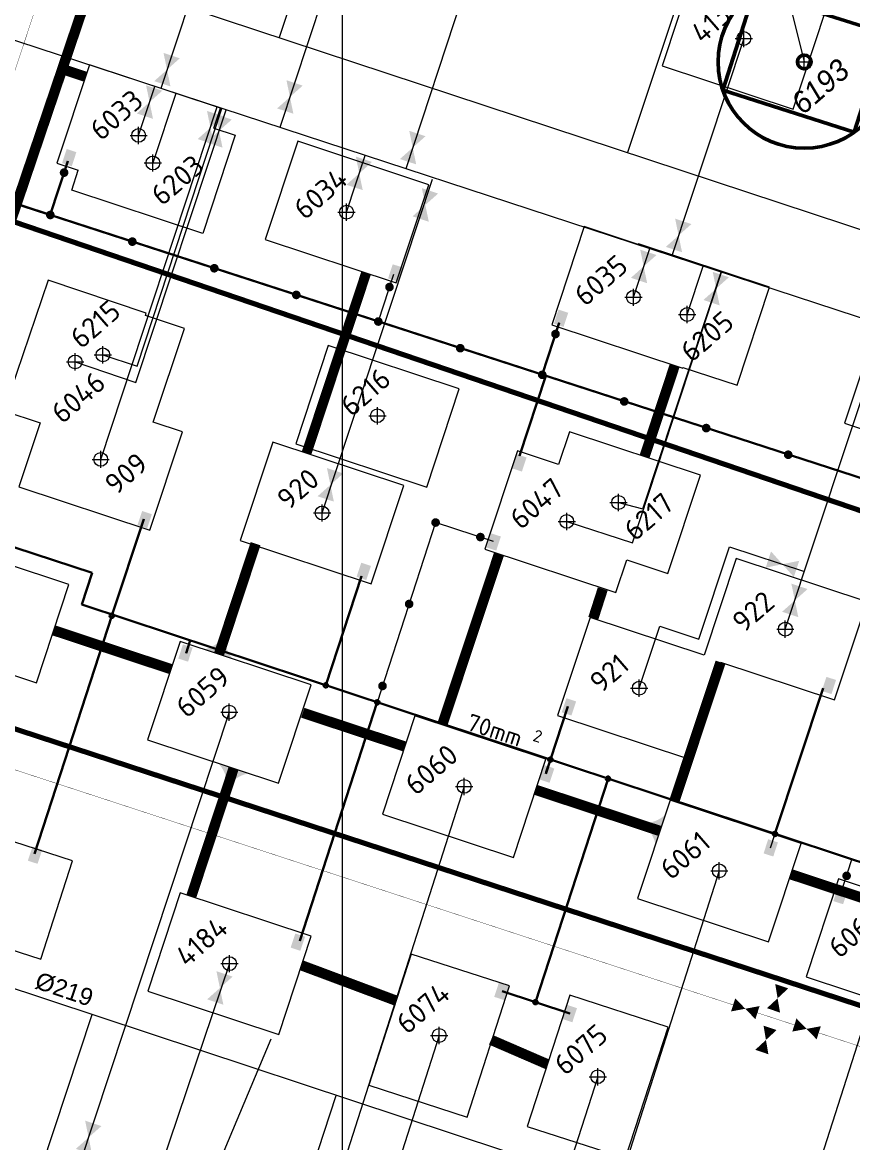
# Model space of a CAD drawing. Header units: millimetres. Extents: x 519 to 9564855, y -810 to 5021775.
# Drawn here: x 9523814 to 9524296, y 5001197 to 5001847 of the extents above; entities that cross this region are included whole.
import ezdxf

# ---------------------------------------------------------------- set-up
doc = ezdxf.new("R2010")
doc.units = ezdxf.units.MM
doc.header["$LTSCALE"] = 2
doc.header["$MEASUREMENT"] = 0
doc.header["$PDMODE"] = 2
doc.header["$PDSIZE"] = 5
doc.linetypes.add('1', pattern=[0])
for name, color, linetype in [('160 скважин на 2012 год', 7, 'Continuous'), ('Existing roads', 41, 'Continuous'), ('GRID_PULKOVO', 7, 'Continuous'), ('new 100 wells', 131, 'Continuous'), ('OilColl&Flowlines', 3, 'Continuous'), ('stage 7.frame', 7, 'Continuous'), ('Скважины 2017г', 221, 'Continuous'), ('Скважины на 2013 год.', 21, '1'), ('Скважины на 2014 год', 70, 'Continuous'), ('Скважины на 2016 год.', 40, 'Continuous'), ('утвержд. 2016', 40, 'Continuous')]:
    doc.layers.add(name, color=color, linetype=linetype)
for name, color, linetype, lineweight in [('160 скважин на 2012 год - Электрика', 192, 'Continuous', 30), ('160 скважин на2012 год.Выкидные линии', 5, 'Continuous', 30), ('WELLS(drilled after 2000y)', 6, 'Continuous', 40), ('Новый водовод', 5, 'g_122_vpr', 30), ('проект..газ', 40, 'Continuous', 30), ('Скважины на 2026', 222, 'Continuous', 50), ('СНГ_трубопроводы', 244, 'Continuous', 50), ('Электро', 1, 'Continuous', 30), ('Электроснаб', 1, 'Continuous', 18), ('Электроснабжене', 1, 'Continuous', 18)]:
    doc.layers.add(name, color=color, linetype=linetype, lineweight=lineweight)
doc.styles.add('92051501$0$STANDARD', font='simplex.shx')
doc.styles.add('Arial', font='arial.ttf', dxfattribs={"height": 30})
doc.styles.add('Elect', font='isocpeur.ttf')
doc.styles.add('Line_GUGK', font='')
doc.styles.get("Standard").update_dxf_attribs({"font": 'isocpeur.ttf', "width": 0.5})
doc.styles.get('Line_GUGK').set_extended_font_data('Bm431', italic=True)
doc.linetypes.add('g_122_vpr', pattern='A,2,-2,3,-0.6,["Впр",Line_GUGK,S=2,R=0,X=0,Y=-1],-6.4,3,-2,8,-2,8,-2,6', length=45)
doc.linetypes.add('GAS_LINE', pattern='A,0.5,-0.2,["G",92051501$0$STANDARD,S=0.1,R=0,X=-0.1,Y=-0.05],-0.05', length=0.75)
doc.linetypes.add('WTR_LINE', pattern='A,0.5,-0.2,["W",92051501$0$STANDARD,S=0.1,R=0,X=-0.1,Y=-0.05],-0.05', length=0.75)

msp = doc.modelspace()

# ---------------------------------------------------------------- hatches: boundary and pattern name
at = {"layer": '160 скважин на 2012 год - Электрика', "lineweight": 0, "ltscale": 7.5}
for points in [[(9523845.79584, 5001771.7044), (9523840.17346, 5001773.53046), (9523837.51133, 5001765.33382), (9523843.1337, 5001763.50776)], [(9524034.89377, 5001704.83519), (9524029.2714, 5001706.66125), (9524026.60926, 5001698.46461), (9524032.23163, 5001696.63855)], [(9524131.06281, 5001678.5452), (9524125.44044, 5001680.37126), (9524122.7783, 5001672.17462), (9524128.40067, 5001670.34856)], [(9524091.99158, 5001548.76455), (9524086.36921, 5001550.59061), (9524083.70707, 5001542.39396), (9524089.32944, 5001540.56791)], [(9523913.2225, 5001484.35216), (9523907.60012, 5001486.17821), (9523904.93799, 5001477.98157), (9523910.56036, 5001476.15552)], [(9524122.41826, 5001414.45172), (9524116.79589, 5001416.27778), (9524114.13375, 5001408.08114), (9524119.75613, 5001406.25508)], [(9524252.68124, 5001371.33492), (9524247.05887, 5001373.16098), (9524244.39673, 5001364.96434), (9524250.0191, 5001363.13828)], [(9524293.15865, 5001343.6562), (9524287.53628, 5001345.48225), (9524284.87414, 5001337.28561), (9524290.49651, 5001335.45956)]]:
    msp.add_hatch(color=1, dxfattribs=at).paths.add_polyline_path(points)
at = {"layer": 'Existing roads', "linetype": 'ByBlock', "lineweight": 0}
h = msp.add_hatch(color=256, dxfattribs=at)
h.paths.add_polyline_path([(9523930.61183, 5001487.71859), (9523928.9819, 5001488.18633, -0.155118741), (9523919.65534, 5001483.23508), (9523928.16457, 5001480.34179)])
h.paths.add_polyline_path([(9523932.17857, 5001487.26899), (9523930.61183, 5001487.71859), (9523928.16457, 5001480.34179), (9523936.91282, 5001477.36721, -0.161550784)])
h = msp.add_hatch(color=256, dxfattribs=at)
h.paths.add_polyline_path([(9523934.46951, 5001406.76806), (9523932.88227, 5001407.36482, 0.155118741), (9523928.34962, 5001416.90183), (9523936.90522, 5001414.14869)])
h.paths.add_polyline_path([(9523935.99522, 5001406.19443), (9523934.46951, 5001406.76806), (9523936.90522, 5001414.14869), (9523945.70115, 5001411.31821, 0.161550784)])
h = msp.add_hatch(color=256, dxfattribs=at)
h.paths.add_polyline_path([(9524177.13727, 5001381.20849), (9524176.66953, 5001379.57856, -0.155118741), (9524181.62078, 5001370.252), (9524184.51407, 5001378.76123)])
h.paths.add_polyline_path([(9524177.58687, 5001382.77523), (9524177.13727, 5001381.20849), (9524184.51407, 5001378.76123), (9524187.48865, 5001387.50948, -0.161550784)])
at = {"layer": 'Электро', "ltscale": 80}
for points in [[(9523845.79459, 5001771.70382), (9523840.17221, 5001773.52988), (9523837.51008, 5001765.33324), (9523843.13245, 5001763.50718)], [(9524131.06156, 5001678.54463), (9524125.43919, 5001680.37068), (9524122.77705, 5001672.17404), (9524128.39942, 5001670.34798)], [(9524106.88732, 5001594.61218), (9524101.26494, 5001596.43824), (9524098.60281, 5001588.2416), (9524104.22518, 5001586.41554)]]:
    msp.add_hatch(color=256, dxfattribs=at).paths.add_polyline_path(points)
at = {"layer": 'Электро'}
for points in [[(9523881.25176, 5001555.36572), (9523886.86399, 5001553.50874), (9523889.57122, 5001561.6906), (9523883.95899, 5001563.54758)], [(9524008.34681, 5001525.38518), (9524013.95905, 5001523.52819), (9524016.66627, 5001531.71005), (9524011.05404, 5001533.56704)], [(9524278.11818, 5001459.1893), (9524283.73041, 5001457.33232), (9524286.43764, 5001465.51417), (9524280.82541, 5001467.37116)], [(9524127.3268, 5001446.80095), (9524132.93903, 5001444.94397), (9524135.64626, 5001453.12583), (9524130.03403, 5001454.98281)], [(9524114.63839, 5001407.75004), (9524120.25062, 5001405.89306), (9524122.95785, 5001414.07492), (9524117.34562, 5001415.9319)], [(9523970.10107, 5001310.30291), (9523975.71331, 5001308.44593), (9523978.42054, 5001316.62778), (9523972.8083, 5001318.48477)]]:
    msp.add_hatch(color=256, dxfattribs=at).paths.add_polyline_path(points)
at = {"layer": 'Электро', "ltscale": 0.5}
for points in [[(9523817.6725, 5001360.72042), (9523823.29488, 5001358.89436), (9523825.95701, 5001367.091), (9523820.33464, 5001368.91706)], [(9524088.1697, 5001281.72892), (9524093.79208, 5001279.90286), (9524096.45421, 5001288.0995), (9524090.83184, 5001289.92556)], [(9524127.86091, 5001268.83246), (9524133.48328, 5001267.00641), (9524136.14542, 5001275.20305), (9524130.52305, 5001277.0291)]]:
    msp.add_hatch(color=256, dxfattribs=at).paths.add_polyline_path(points)
at = {"layer": 'Электроснаб', "linetype": 'ByBlock', "lineweight": 0, "ltscale": 80}
for points in [[(9523845.79459, 5001771.70382), (9523840.17221, 5001773.52988), (9523837.51008, 5001765.33324), (9523843.13245, 5001763.50718)], [(9524131.06156, 5001678.54463), (9524125.43919, 5001680.37068), (9524122.77705, 5001672.17404), (9524128.39942, 5001670.34798)], [(9524106.88732, 5001594.61218), (9524101.26494, 5001596.43824), (9524098.60281, 5001588.2416), (9524104.22518, 5001586.41554)]]:
    msp.add_hatch(color=1, dxfattribs=at).paths.add_polyline_path(points)
at = {"layer": 'Электроснаб', "linetype": 'ByBlock', "lineweight": 0}
for points in [[(9523881.25176, 5001555.36572), (9523886.86399, 5001553.50874), (9523889.57122, 5001561.6906), (9523883.95899, 5001563.54758)], [(9524008.34681, 5001525.38518), (9524013.95905, 5001523.52819), (9524016.66627, 5001531.71005), (9524011.05404, 5001533.56704)], [(9524278.11818, 5001459.1893), (9524283.73041, 5001457.33232), (9524286.43764, 5001465.51417), (9524280.82541, 5001467.37116)], [(9524127.3268, 5001446.80095), (9524132.93903, 5001444.94397), (9524135.64626, 5001453.12583), (9524130.03403, 5001454.98281)], [(9524114.63839, 5001407.75004), (9524120.25062, 5001405.89306), (9524122.95785, 5001414.07492), (9524117.34562, 5001415.9319)], [(9523970.10107, 5001310.30291), (9523975.71331, 5001308.44593), (9523978.42054, 5001316.62778), (9523972.8083, 5001318.48477)]]:
    msp.add_hatch(color=1, dxfattribs=at).paths.add_polyline_path(points)
at = {"layer": 'Электроснаб', "linetype": 'ByBlock', "lineweight": 0, "ltscale": 0.5}
for points in [[(9523817.6725, 5001360.72042), (9523823.29488, 5001358.89436), (9523825.95701, 5001367.091), (9523820.33464, 5001368.91706)], [(9524088.1697, 5001281.72892), (9524093.79208, 5001279.90286), (9524096.45421, 5001288.0995), (9524090.83184, 5001289.92556)], [(9524127.86091, 5001268.83246), (9524133.48328, 5001267.00641), (9524136.14542, 5001275.20305), (9524130.52305, 5001277.0291)]]:
    msp.add_hatch(color=1, dxfattribs=at).paths.add_polyline_path(points)
at = {"layer": 'Электроснабжене', "linetype": 'ByBlock', "lineweight": 0, "ltscale": 80}
for points in [[(9523845.79459, 5001771.70382), (9523840.17221, 5001773.52988), (9523837.51008, 5001765.33324), (9523843.13245, 5001763.50718)], [(9524131.06156, 5001678.54463), (9524125.43919, 5001680.37068), (9524122.77705, 5001672.17404), (9524128.39942, 5001670.34798)], [(9524106.88732, 5001594.61218), (9524101.26494, 5001596.43824), (9524098.60281, 5001588.2416), (9524104.22518, 5001586.41554)]]:
    msp.add_hatch(color=1, dxfattribs=at).paths.add_polyline_path(points)
at = {"layer": 'Электроснабжене', "linetype": 'ByBlock', "lineweight": 0}
for points in [[(9523881.25176, 5001555.36572), (9523886.86399, 5001553.50874), (9523889.57122, 5001561.6906), (9523883.95899, 5001563.54758)], [(9524008.34681, 5001525.38518), (9524013.95905, 5001523.52819), (9524016.66627, 5001531.71005), (9524011.05404, 5001533.56704)], [(9524278.11818, 5001459.1893), (9524283.73041, 5001457.33232), (9524286.43764, 5001465.51417), (9524280.82541, 5001467.37116)], [(9524127.3268, 5001446.80095), (9524132.93903, 5001444.94397), (9524135.64626, 5001453.12583), (9524130.03403, 5001454.98281)], [(9524114.63839, 5001407.75004), (9524120.25062, 5001405.89306), (9524122.95785, 5001414.07492), (9524117.34562, 5001415.9319)], [(9523970.10107, 5001310.30291), (9523975.71331, 5001308.44593), (9523978.42054, 5001316.62778), (9523972.8083, 5001318.48477)]]:
    msp.add_hatch(color=1, dxfattribs=at).paths.add_polyline_path(points)
at = {"layer": 'Электроснабжене', "linetype": 'ByBlock', "lineweight": 0, "ltscale": 0.5}
for points in [[(9523817.6725, 5001360.72042), (9523823.29488, 5001358.89436), (9523825.95701, 5001367.091), (9523820.33464, 5001368.91706)], [(9524088.1697, 5001281.72892), (9524093.79208, 5001279.90286), (9524096.45421, 5001288.0995), (9524090.83184, 5001289.92556)], [(9524127.86091, 5001268.83246), (9524133.48328, 5001267.00641), (9524136.14542, 5001275.20305), (9524130.52305, 5001277.0291)]]:
    msp.add_hatch(color=1, dxfattribs=at).paths.add_polyline_path(points)

# ---------------------------------------------------------------- linework, layer by layer
at = {"layer": '160 скважин на 2012 год', "color": 0, "linetype": 'ByBlock', "lineweight": 0, "elevation": 0.00005}
for points in [[(9523925.49687, 5001785.65178), (9523929.32814, 5001797.23072), (9523853.34761, 5001822.3713), (9523834.49218, 5001765.3859), (9523846.90452, 5001761.27888)], [(9524171.70311, 5001718.09633), (9524140.34761, 5001728.4713), (9524121.49218, 5001671.4859), (9524197.4727, 5001646.34532), (9524197.63278, 5001646.82912)], [(9523885.82447, 5001676.90712), (9523886.27283, 5001678.261), (9523829.42264, 5001697.52024), (9523803.74365, 5001621.71999), (9523824.73685, 5001614.61448)], [(9524125.49683, 5001590.58002), (9524101.64761, 5001598.4713), (9524082.79218, 5001541.4859), (9524158.7727, 5001516.34532), (9524165.02348, 5001535.2366)]]:
    msp.add_lwpolyline(points, dxfattribs=at)
for points in [[(9523955.39218, 5001720.9859), (9524031.3727, 5001695.84532), (9524050.22814, 5001752.83072), (9523974.24761, 5001777.9713)], [(9524291.39218, 5001614.5859), (9524367.3727, 5001589.44532), (9524386.22814, 5001646.43072), (9524310.24761, 5001671.5713)], [(9523746.59218, 5001488.9859), (9523822.5727, 5001463.84532), (9523841.42814, 5001520.83072), (9523765.44761, 5001545.9713)], [(9523887.09218, 5001430.8859), (9523963.0727, 5001405.74532), (9523981.92814, 5001462.73072), (9523905.94761, 5001487.8713)], [(9524023.29218, 5001387.7859), (9524099.2727, 5001362.64532), (9524118.12814, 5001419.63072), (9524042.14761, 5001444.7713)], [(9524171.29218, 5001338.7859), (9524247.2727, 5001313.64532), (9524266.12814, 5001370.63072), (9524190.14761, 5001395.7713)], [(9524268.99218, 5001293.2859), (9524344.9727, 5001268.14532), (9524363.82814, 5001325.13072), (9524287.84761, 5001350.2713)]]:
    msp.add_lwpolyline(points, close=True, dxfattribs=at)
at = {"layer": '160 скважин на 2012 год', "color": 0, "linetype": 'ByBlock', "lineweight": 0}
for centre in [(9523881.9, 5001781.4), (9524002.5, 5001736.9), (9524168.9, 5001687.5), (9523845.1, 5001650), (9524130.2, 5001557.5), (9523934.5, 5001446.9), (9524070.7, 5001403.8), (9524218.7, 5001354.8)]:
    msp.add_circle(centre, 4, dxfattribs=at)
for p in [(9523881.9, 5001781.4), (9524002.5, 5001736.9), (9524168.9, 5001687.5), (9523845.1, 5001650), (9524130.2, 5001557.5), (9523934.5, 5001446.9), (9524070.7, 5001403.8), (9524218.7, 5001354.8)]:
    msp.add_point(p, dxfattribs=at)
at = {"layer": '160 скважин на 2012 год - Электрика', "color": 1, "linetype": 'ByBlock', "lineweight": 0, "ltscale": 80}
for p, q in [((9524959.19666, 5001368.57064), (9523186.13613, 5001944.16288)), ((9523840.8301, 5001766.45233), (9523830.69011, 5001735.24464)), ((9524029.74181, 5001700.64919), (9524020.90141, 5001673.44125)), ((9524125.78419, 5001672.63046), (9524116.00706, 5001642.53955)), ((9524054.15236, 5001556.85771), (9524020.26341, 5001452.55825)), ((9524087.79286, 5001545.92725), (9524054.15236, 5001556.85771)), ((9523909.4334, 5001481.06007), (9523911.83865, 5001488.46265)), ((9524120.70677, 5001419.35538, 0), (9524118.01635, 5001411.07511, 0)), ((9524250.96975, 5001376.23858, 0), (9524248.27932, 5001367.95831, 0)), ((9524289.0517, 5001341.13033), (9524295.66024, 5001361.46931))]:
    msp.add_line(p, q, dxfattribs=at)
at = {"layer": '160 скважин на 2012 год - Электрика', "color": 1, "lineweight": 0, "ltscale": 7.5, "const_width": 2.5}
for points in [[(9523837.48716, 5001760.20891, 1), (9523839.8648, 5001759.43637, 1)], [(9523829.50129, 5001735.63092, 1), (9523831.87893, 5001734.85837, 1)], [(9523877.05411, 5001720.18007, 1), (9523879.43175, 5001719.40752, 1)], [(9523924.60694, 5001704.72922, 1), (9523926.98458, 5001703.95667, 1)], [(9524026.21091, 5001693.82729, 1), (9524028.58855, 5001693.05475, 1)], [(9523972.15976, 5001689.27837, 1), (9523974.53741, 5001688.50582, 1)], [(9524019.71259, 5001673.82752, 1), (9524022.09023, 5001673.05497, 1)], [(9524122.50594, 5001666.5861, 1), (9524124.88358, 5001665.81356, 1)], [(9524067.26542, 5001658.37667, 1), (9524069.64306, 5001657.60412, 1)], [(9524114.81824, 5001642.92582, 1), (9524117.19588, 5001642.15328, 1)], [(9524162.37107, 5001627.47497, 1), (9524164.74871, 5001626.70243, 1)], [(9524209.92389, 5001612.02412, 1), (9524212.30154, 5001611.25158, 1)], [(9524257.47672, 5001596.57327, 1), (9524259.85436, 5001595.80073, 1)], [(9524052.96354, 5001557.24398, 1), (9524055.34118, 5001556.47144, 1)], [(9524078.95151, 5001548.79997, 1), (9524081.32915, 5001548.02743, 1)], [(9524037.61561, 5001510.00791, 1), (9524039.99325, 5001509.23537, 1)], [(9524022.16476, 5001462.45509, 1), (9524024.5424, 5001461.68255, 1)], [(9524291.36988, 5001352.31003, 1), (9524293.74752, 5001351.53749, 1)]]:
    msp.add_lwpolyline(points, format="xyb", close=True, dxfattribs=at)
at = {"layer": '160 скважин на2012 год.Выкидные линии', "color": 3, "linetype": 'ByBlock', "lineweight": 0, "ltscale": 80}
for points in [[(9523845.1, 5001650), (9523880.29907, 5001638.17614), (9523932.58559, 5001796.2356)], [(9524130.2, 5001557.5), (9524168.29215, 5001545.11524), (9524220.04313, 5001701.99241)], [(9523934.5, 5001446.9), (9523847.68385, 5001184.4507)], [(9524070.7, 5001403.8), (9523985.97895, 5001139.01018)], [(9524218.7, 5001354.8), (9524134.43277, 5001091.40922)], [(9524316.4, 5001309.3), (9524236.10924, 5001058.34011)]]:
    msp.add_lwpolyline(points, dxfattribs=at)
at = {"layer": 'Existing roads', "linetype": 'ByBlock', "lineweight": 0, "const_width": 6, "flags": 128}
for points in [[(9523988.12097, 5002264.6695), (9523697.2591, 5001405.15071)], [(9523837.61188, 5001819.90376), (9523851.0503, 5001815.42829)], [(9523832.65546, 5001494.31771), (9523901.08672, 5001471.6717)], [(9524219.42016, 5001475.82233), (9524192.51683, 5001394.98737)], [(9523977.06614, 5001446.52777), (9524036.2484, 5001426.94254)], [(9523912.4035, 5001339.95658), (9523936.99012, 5001414.20793)], [(9524112.22782, 5001401.79862), (9524184.25503, 5001377.96259)], [(9524260.23445, 5001352.81867), (9524442.3595, 5001292.54789)], [(9523976.41979, 5001300.00341), (9524030.9713, 5001279.63068)], [(9524118.9826, 5001242.63644), (9524086.30078, 5001256.78653)]]:
    msp.add_lwpolyline(points, dxfattribs=at)
at = {"layer": 'Existing roads', "lineweight": 0, "const_width": 5.8, "elevation": 0.00005}
msp.add_lwpolyline([(9524013.87706, 5001701.63431), (9523979.25691, 5001597.00435)], dxfattribs=at)
at = {"layer": 'Existing roads', "linetype": 'ByBlock', "lineweight": 0, "const_width": 6, "elevation": 0.00005, "flags": 128}
for points in [[(9524192.81742, 5001647.88567), (9524175.33475, 5001595.0491)], [(9523949.73619, 5001544.57879), (9523928.45043, 5001480.25788)], [(9524090.8106, 5001538.26658), (9524057.98435, 5001439.53121)], [(9524151.09474, 5001518.31965), (9524145.59723, 5001501.24762)]]:
    msp.add_lwpolyline(points, dxfattribs=at)
at = {"layer": 'GRID_PULKOVO', "lineweight": 0}
msp.add_line((9524000, 5011000), (9524000, 4992000), dxfattribs=at)
at = {"layer": 'new 100 wells', "color": 0, "linetype": 'ByBlock', "lineweight": 0}
for points in [[(9523824.73503, 5001614.6151), (9523812.48202, 5001577.57759), (9523888.46254, 5001552.43701), (9523907.31798, 5001609.42241), (9523890.43187, 5001615.00972)], [(9524209.87984, 5001479.97767), (9524143.73745, 5001501.86299), (9524124.88202, 5001444.87759), (9524200.86254, 5001419.73701), (9524219.42016, 5001475.82233)]]:
    msp.add_lwpolyline(points, dxfattribs=at)
for centre in [(9523859.9, 5001593.5), (9524172.3, 5001460.8)]:
    msp.add_circle(centre, 4, dxfattribs=at)
msp.add_point((9523859.9, 5001593.5), dxfattribs=at)
at = {"layer": 'new 100 wells', "color": 0, "linetype": 'ByBlock', "lineweight": 0, "ltscale": 80}
msp.add_point((9524172.2, 5001460.8), dxfattribs=at)
at = {"layer": 'OilColl&Flowlines', "color": 3, "linetype": 'ByBlock', "lineweight": 0, "ltscale": 25}
msp.add_line((9524072.37221, 5002113.36952), (9523963.80223, 5001786.0012), dxfattribs=at)
at = {"layer": 'OilColl&Flowlines', "linetype": 'ByBlock', "lineweight": 0}
for p, q in [((9523938.8, 5001941.7), (9523894.77026, 5001808.63338)), ((9523719.16637, 5001918.79225), (9524650.66053, 5001611.39872)), ((9524583.6, 5001582.8), (9523629.01934, 5001895.76004)), ((9524232.9, 5001837.6), (9524191.16249, 5001711.46095)), ((9523988.3, 5001562.4), (9524052.34136, 5001755.94572)), ((9524257, 5001495), (9524315.15858, 5001670.80873)), ((9523934.6, 5001301), (9523890.56518, 5001170.58012))]:
    msp.add_line(p, q, dxfattribs=at)
at = {"layer": 'OilColl&Flowlines', "lineweight": 0, "ltscale": 40}
for p, q in [((9523881.9, 5001781.4), (9523891.21105, 5001809.80027)), ((9524002.5, 5001736.9), (9524013.27972, 5001769.77996)), ((9524168.9, 5001687.5), (9524178.33787, 5001715.90101, 0.00005))]:
    msp.add_line(p, q, dxfattribs=at)
at = {"layer": 'OilColl&Flowlines', "lineweight": 0}
for p, q in [((9523859.9, 5001593.5), (9523927.53053, 5001797.8929)), ((9524206.79505, 5001489.17521), (9524224.55655, 5001542.85449)), ((9524224.55655, 5001542.85449), (9524268.06791, 5001528.45742)), ((9524172.2, 5001460.8), (9524184.1663, 5001496.66265)), ((9524184.1663, 5001496.66265), (9524206.79505, 5001489.17521))]:
    msp.add_line(p, q, dxfattribs=at)
at = {"layer": 'OilColl&Flowlines', "color": 3, "linetype": 'ByBlock', "lineweight": 0}
for points in [[(9524254.90765, 5001287.92033, 8, 0, 0), (9524252.52715, 5001280.90849, 0, 8, 0), (9524250.1448, 5001273.89123, 8, 8, 0)], [(9524254.90765, 5001287.92033, 8, 0, 0), (9524252.52715, 5001280.90849, 0, 8, 0), (9524250.1448, 5001273.89123, 8, 8, 0)], [(9524248.14239, 5001263.76108, 8, 0, 0), (9524245.76189, 5001256.74924, 0, 8, 0), (9524243.37954, 5001249.73198, 8, 8, 0)], [(9524248.14239, 5001263.76108, 8, 0, 0), (9524245.76189, 5001256.74924, 0, 8, 0), (9524243.37954, 5001249.73198, 8, 8, 0)]]:
    msp.add_lwpolyline(points, format="xyseb", dxfattribs=at)
at = {"layer": 'OilColl&Flowlines', "color": 3, "lineweight": 0}
for points in [[(9524240.84753, 5001272.5842, 8, 0, 0), (9524233.7941, 5001274.83851, 0, 8, 0), (9524226.73522, 5001277.09455, 8, 8, 0)], [(9524240.84753, 5001272.5842, 8, 0, 0), (9524233.7941, 5001274.83851, 0, 8, 0), (9524226.73522, 5001277.09455, 8, 8, 0)], [(9524276.36125, 5001260.89658, 8, 0, 0), (9524269.30783, 5001263.15088, 0, 8, 0), (9524262.24895, 5001265.40693, 8, 8, 0)], [(9524276.36125, 5001260.89658, 8, 0, 0), (9524269.30783, 5001263.15088, 0, 8, 0), (9524262.24895, 5001265.40693, 8, 8, 0)]]:
    msp.add_lwpolyline(points, format="xyseb", dxfattribs=at)
at = {"layer": 'OilColl&Flowlines', "linetype": 'ByBlock', "lineweight": 0}
for points in [[(9523905.78573, 5001826.11708), (9523898.3697, 5001819.5116), (9523896.3572, 5001829.23681)], [(9523900.3822, 5001809.7864), (9523890.95367, 5001812.90613), (9523898.3697, 5001819.5116)], [(9523895.65681, 5001807.34591), (9523888.24078, 5001800.74044), (9523886.22828, 5001810.46564)], [(9523890.25328, 5001791.01523), (9523880.82475, 5001794.13496), (9523888.24078, 5001800.74044)], [(9523935.96192, 5001790.62928), (9523928.54589, 5001784.0238), (9523926.5334, 5001793.74901)], [(9523930.55839, 5001774.29859), (9523921.12987, 5001777.41832), (9523928.54589, 5001784.0238)], [(9524048.30732, 5001780.92094), (9524040.89129, 5001774.31546), (9524038.87879, 5001784.04067)], [(9524042.90379, 5001764.59025), (9524033.47526, 5001767.70998), (9524040.89129, 5001774.31546)], [(9524017.29001, 5001765.99735), (9524009.87398, 5001759.39187), (9524007.86148, 5001769.11708)], [(9524011.88648, 5001749.66666), (9524002.45795, 5001752.78639), (9524009.87398, 5001759.39187)], [(9524055.60439, 5001747.67768), (9524048.18836, 5001741.0722), (9524046.17586, 5001750.79741)], [(9524050.20086, 5001731.34699), (9524040.77233, 5001734.46672), (9524048.18836, 5001741.0722)], [(9524202.51566, 5001729.96525), (9524195.09963, 5001723.35977), (9524193.08713, 5001733.08498)], [(9524197.11213, 5001713.63456), (9524187.6836, 5001716.75429), (9524195.09963, 5001723.35977)], [(9524182.2672, 5001712.01409, 0.00003), (9524174.85117, 5001705.40861, 0.00003), (9524172.83867, 5001715.13382, 0.00003)], [(9524176.86367, 5001695.6834, 0.00003), (9524167.43514, 5001698.80313, 0.00003), (9524174.85117, 5001705.40861, 0.00003)], [(9524224.30165, 5001699.14723), (9524216.88562, 5001692.54175), (9524214.87312, 5001702.26696)], [(9524218.89812, 5001682.81654), (9524209.46959, 5001685.93627), (9524216.88562, 5001692.54175)], [(9524000.55441, 5001585.31933), (9523993.13838, 5001578.71385), (9523991.12589, 5001588.43906)], [(9523995.15088, 5001568.98865), (9523985.72236, 5001572.10837), (9523993.13838, 5001578.71385)], [(9524269.93658, 5001518.29367), (9524262.52055, 5001511.68819), (9524260.50805, 5001521.4134)], [(9524264.53305, 5001501.96298), (9524255.10453, 5001505.08271), (9524262.52055, 5001511.68819)], [(9523936.45765, 5001293.4929), (9523929.04162, 5001286.88742), (9523927.02913, 5001296.61263)], [(9523931.05412, 5001277.16221), (9523921.6256, 5001280.28194), (9523929.04162, 5001286.88742)], [(9523860.30135, 5001206.78047), (9523852.88532, 5001200.17499), (9523850.87282, 5001209.9002)], [(9523854.89782, 5001190.44978), (9523845.46929, 5001193.56951), (9523852.88532, 5001200.17499)]]:
    msp.add_solid(points, dxfattribs=at)
at = {"layer": 'OilColl&Flowlines', "color": 3, "linetype": 'ByBlock', "lineweight": 0}
for points in [[(9523977.08041, 5001810.28267), (9523969.66438, 5001803.67719), (9523967.65189, 5001813.4024)], [(9523971.67688, 5001793.95199), (9523962.24836, 5001797.07171), (9523969.66438, 5001803.67719)]]:
    msp.add_solid(points, dxfattribs=at)
at = {"layer": 'OilColl&Flowlines', "lineweight": 0}
for points in [[(9523930.97633, 5001792.49947), (9523923.5603, 5001785.89399), (9523921.5478, 5001795.61919)], [(9523925.5728, 5001776.16878), (9523916.14428, 5001779.28851), (9523923.5603, 5001785.89399)], [(9524248.71541, 5001540.09122), (9524255.32089, 5001532.67519), (9524245.59568, 5001530.66269)], [(9524265.0461, 5001534.68769), (9524261.92637, 5001525.25916), (9524255.32089, 5001532.67519)]]:
    msp.add_solid(points, dxfattribs=at)
at = {"layer": 'WELLS(drilled after 2000y)', "color": 0, "linetype": 'ByBlock', "lineweight": 0}
for points in [[(9524185.48202, 5001821.67759), (9524261.46254, 5001796.53701), (9524280.31798, 5001853.52241), (9524204.33745, 5001878.66299)], [(9523940.88202, 5001546.47759), (9524016.86255, 5001521.33701), (9524035.71798, 5001578.32241), (9523959.73745, 5001603.46299)], [(9523887.18202, 5001285.07759), (9523963.16254, 5001259.93701), (9523982.01798, 5001316.92241), (9523906.03745, 5001342.06299)]]:
    msp.add_lwpolyline(points, close=True, dxfattribs=at)
msp.add_lwpolyline([(9524219.42016, 5001475.82233), (9524285.56255, 5001453.93701), (9524304.41798, 5001510.92241), (9524228.43745, 5001536.06299), (9524209.87984, 5001479.97767)], dxfattribs=at)
for centre in [(9524232.9, 5001837.6), (9523988.3, 5001562.4), (9524257, 5001495), (9523934.6, 5001301)]:
    msp.add_circle(centre, 4, dxfattribs=at)
msp.add_point((9524232.9, 5001837.6), dxfattribs=at)
at = {"layer": 'WELLS(drilled after 2000y)', "color": 0, "linetype": 'ByBlock', "lineweight": 0, "ltscale": 80}
for p in [(9523988.3, 5001562.4), (9524257, 5001495), (9523934.6, 5001301)]:
    msp.add_point(p, dxfattribs=at)
at = {"layer": 'Новый водовод', "color": 5, "linetype": 'WTR_LINE', "lineweight": 0, "ltscale": 40, "const_width": 3}
for points in [[(9523284.62762, 5001910.48757), (9524668.31995, 5001438.22292)], [(9522908.48811, 5001732.23359), (9524522.07962, 5001204.18851)], [(9522908.48811, 5001732.23359), (9524522.07962, 5001204.18851)]]:
    msp.add_lwpolyline(points, dxfattribs=at)
at = {"layer": 'проект..газ', "color": 4, "linetype": 'GAS_LINE', "lineweight": 0, "ltscale": 20}
msp.add_line((9523958.518, 5001257.149, 1.311), (9523891.558, 5001097.471, 0.181), dxfattribs=at)
at = {"layer": 'Скважины 2017г', "color": 3, "linetype": 'ByBlock', "lineweight": 0, "ltscale": 40}
for p, q in [((9523881.05562, 5001647.52006), (9523930.0813, 5001797.05663)), ((9524200.1, 5001677.5), (9524209.28609, 5001705.51912)), ((9523861.2, 5001654.1), (9523881.05562, 5001647.52006))]:
    msp.add_line(p, q, dxfattribs=at)
at = {"layer": 'Скважины на 2013 год.', "color": 3, "linetype": 'ByBlock', "lineweight": 0, "ltscale": 5}
for p, q in [((9524035.67776, 5002056.28306, 0), (9523963.49592, 5001838.1332, 0)), ((9524239.1, 5001993.4), (9524165.55077, 5001771.48518)), ((9524078.3, 5001888.3), (9524036.90384, 5001762.03477)), ((9523903.55167, 5001805.75439), (9523890.2, 5001765.4)), ((9524056.2, 5001259.3), (9524014.92382, 5001130.27814, 0.2)), ((9524148.2, 5001235.4), (9524105.17764, 5001100.92411, 0.2))]:
    msp.add_line(p, q, dxfattribs=at)
at = {"layer": 'Скважины на 2013 год.', "color": 3, "linetype": 'ByBlock', "lineweight": 0}
msp.add_line((9523959.6682, 5001113.09728), (9523996.52855, 5001224.49761), dxfattribs=at)
at = {"layer": 'Скважины на 2013 год.', "color": 0, "linetype": 'ByBlock', "lineweight": 0}
for points in [[(9523749.00309, 5001328.18266), (9523825.11178, 5001303.53582), (9523843.59691, 5001360.61734), (9523767.48822, 5001385.26418)], [(9524039.93852, 5001306.58175), (9524015.36273, 5001230.45009), (9524072.46148, 5001212.01825), (9524097.03727, 5001288.14991)], [(9524132.03333, 5001282.71425), (9524107.30498, 5001206.632), (9524164.36667, 5001188.08575), (9524189.09502, 5001264.168)]]:
    msp.add_lwpolyline(points, close=True, dxfattribs=at)
for centre in [(9524056.2, 5001259.3), (9524148.2, 5001235.4)]:
    msp.add_circle(centre, 4, dxfattribs=at)
for p in [(9524056.2, 5001259.3), (9524148.2, 5001235.4)]:
    msp.add_point(p, dxfattribs=at)
at = {"layer": 'Скважины на 2014 год', "color": 0, "linetype": 'ByBlock', "lineweight": 0, "elevation": 0.00005}
msp.add_lwpolyline([(9523925.49687, 5001785.65178), (9523937.90921, 5001781.54476), (9523919.05378, 5001724.55936), (9523843.07325, 5001749.69994), (9523846.90452, 5001761.27888)], dxfattribs=at)
at = {"layer": 'Скважины на 2014 год', "color": 0, "linetype": 'ByBlock', "lineweight": 0}
msp.add_circle((9523890.2, 5001765.4), 4, dxfattribs=at)
msp.add_point((9523890.2, 5001765.4), dxfattribs=at)
at = {"layer": 'Скважины на 2016 год.', "color": 0, "linetype": 'ByBlock', "lineweight": 0}
for points, elevation in [([(9524197.63278, 5001646.82912), (9524228.98828, 5001636.45415), (9524247.84371, 5001693.43954), (9524171.86319, 5001718.58012), (9524171.70311, 5001718.09633)], 0.00012), ([(9523890.43187, 5001615.00972), (9523908.43503, 5001669.41933), (9523885.82447, 5001676.90712)], 0.00005), ([(9524165.02348, 5001535.2366), (9524188.8727, 5001527.34532), (9524207.72814, 5001584.33072), (9524131.74761, 5001609.4713), (9524125.49683, 5001590.58002)], 0.00005)]:
    msp.add_lwpolyline(points, dxfattribs=dict(at, elevation=elevation))
at = {"layer": 'Скважины на 2016 год.', "color": 0, "linetype": 'ByBlock', "lineweight": 0, "elevation": 0.00005}
msp.add_lwpolyline([(9523972.99218, 5001602.5859), (9524048.9727, 5001577.44532), (9524067.82814, 5001634.43072), (9523991.84761, 5001659.5713)], close=True, dxfattribs=at)
at = {"layer": 'Скважины на 2016 год.', "color": 0, "linetype": 'ByBlock', "lineweight": 0}
for centre in [(9524200.1, 5001677.5), (9523861.2, 5001654.1), (9524020.4, 5001618.8), (9524160.3, 5001568.5)]:
    msp.add_circle(centre, 4, dxfattribs=at)
for p in [(9524200.1, 5001677.5), (9523861.2, 5001654.1), (9524020.4, 5001618.8), (9524160.3, 5001568.5)]:
    msp.add_point(p, dxfattribs=at)
at = {"layer": 'Скважины на 2026', "lineweight": 5}
msp.add_line((9524259.80189, 5001856.69654), (9524268, 5001824), dxfattribs=at)
at = {"layer": 'Скважины на 2026', "linetype": 'ByBlock', "ltscale": 50}
msp.add_lwpolyline([(9524220.77535, 5001807.56949), (9524296.998, 5001783.27736), (9524315.2171, 5001840.44435), (9524238.99445, 5001864.73648)], close=True, dxfattribs=at)
msp.add_circle((9524268, 5001824), 50, dxfattribs=at)
at = {"layer": 'Скважины на 2026', "linetype": 'ByBlock'}
msp.add_circle((9524267.99811, 5001824.00346), 4, dxfattribs=at)
at = {"layer": 'Скважины на 2026', "linetype": 'ByBlock', "lineweight": 0}
msp.add_point((9524268, 5001824), dxfattribs=at)
at = {"layer": 'СНГ_трубопроводы', "color": 3, "lineweight": 0, "ltscale": 2}
msp.add_line((9524159.78807, 5001170.6771), (9522966.74293, 5001565.51631), dxfattribs=at)
at = {"layer": 'СНГ_трубопроводы', "color": 3, "lineweight": 0}
msp.add_line((9523816.8779, 5001156.25403), (9523855.03081, 5001271.53675), dxfattribs=at)
at = {"layer": 'СНГ_трубопроводы', "color": 3, "linetype": 'ByBlock', "lineweight": 0, "ltscale": 5, "const_width": 0.2}
for points in [[(9523934.93125, 5002196.29536), (9523684.75264, 5001439.76757)], [(9523674.03285, 5001457.98092), (9525046.95147, 5001008.63219)]]:
    msp.add_lwpolyline(points, dxfattribs=at)
at = {"layer": 'утвержд. 2016', "color": 3, "linetype": 'ByBlock', "lineweight": 0, "ltscale": 40}
for p, q in [((9524174.36256, 5001564.84755), (9524219.75962, 5001702.08536)), ((9524160.3, 5001568.5), (9524174.36256, 5001564.84755))]:
    msp.add_line(p, q, dxfattribs=at)
at = {"layer": 'Электро', "ltscale": 0.5}
for p, q in [((9523830.6895, 5001735.24446), (9523185.19908, 5001948.34801, 0)), ((9523840.82885, 5001766.45175), (9523830.68886, 5001735.24407)), ((9524771.02294, 5001430.20299), (9523830.6895, 5001735.24445)), ((9524125.78294, 5001672.62988), (9524116.00581, 5001642.53897)), ((9524125.78419, 5001672.63046), (9524116.00706, 5001642.53955)), ((9524102.7508, 5001595.51166), (9524118.02072, 5001641.88428)), ((9523854.94958, 5001527.7288, 0), (9523740.86005, 5001564.79873, 0)), ((9523884.8515, 5001558.80662, 0), (9523866.53598, 5001503.45174, 0)), ((9523848.95169, 5001509.26917, 0), (9523854.94958, 5001527.7288, 0)), ((9524011.13951, 5001525.73088, 0), (9523990.42246, 5001462.44956, 0)), ((9523848.95186, 5001509.26972, 0), (9524626.44241, 5001252.02488, 0)), ((9523866.31344, 5001502.78034, 0), (9523821.44078, 5001364.67649, 0)), ((9523909.4334, 5001481.06007), (9523911.83865, 5001488.46265)), ((9524250.97039, 5001376.23897, 0), (9524278.91744, 5001460.70131, 0)), ((9523975.32011, 5001314.23698), (9524020.27232, 5001452.58568)), ((9524130.92654, 5001450.24185, 0), (9524120.70677, 5001419.35538, 0)), ((9524120.70677, 5001419.35538, 0), (9524118.01635, 5001411.07511, 0)), ((9524120.70631, 5001419.35553, 0), (9524118.34316, 5001412.0825, 0)), ((9524154.19064, 5001408.27634), (9524112.07696, 5001278.66378)), ((9524092.67302, 5001284.9685), (9524132.05349, 5001272.17301))]:
    msp.add_line(p, q, dxfattribs=at)
at = {"layer": 'Электро'}
for start, end in [(162, 342), (342, 162)]:
    msp.add_arc((9523830.6895, 5001735.24446), 1.25, start, end, dxfattribs=at)
at = {"layer": 'Электро', "ltscale": 25}
for centre, start, end in [((9524116.00645, 5001642.53936), 162, 342), ((9524116.00645, 5001642.53936), 342, 162), ((9523866.31344, 5001502.78072, 0), 162, 342), ((9523866.31344, 5001502.78072, 0), 342, 162), ((9523990.42182, 5001462.44917, 0), 162, 342), ((9523990.42182, 5001462.44917, 0), 342, 162), ((9524020.27232, 5001452.58568), 162, 342), ((9524020.27232, 5001452.58568), 342, 162), ((9524120.70677, 5001419.35538, 0), 162, 342), ((9524120.70677, 5001419.35538, 0), 342, 162), ((9524250.96975, 5001376.23858, 0), 162, 342), ((9524250.96975, 5001376.23858, 0), 342, 162)]:
    msp.add_arc(centre, 1.25, start, end, dxfattribs=at)
at = {"layer": 'Электро', "ltscale": 0.5}
for centre, start, end in [((9524154.19064, 5001408.27634), 341.9999999, 161.9999999), ((9524154.19064, 5001408.27634), 161.9999999, 341.9999999), ((9524112.07696, 5001278.66378), 162, 342), ((9524112.07696, 5001278.66378), 342, 162)]:
    msp.add_arc(centre, 1.25, start, end, dxfattribs=at)
at = {"layer": 'Электроснаб', "color": 1, "linetype": 'ByBlock', "lineweight": 0, "ltscale": 0.5}
for p, q in [((9523830.6895, 5001735.24446), (9523185.19908, 5001948.34801, 0)), ((9523840.82885, 5001766.45175), (9523830.68886, 5001735.24407)), ((9524771.02294, 5001430.20299), (9523830.6895, 5001735.24445)), ((9524125.78294, 5001672.62988), (9524116.00581, 5001642.53897)), ((9524125.78419, 5001672.63046), (9524116.00706, 5001642.53955)), ((9524102.7508, 5001595.51166), (9524118.02072, 5001641.88428)), ((9523854.94958, 5001527.7288, 0), (9523740.86005, 5001564.79873, 0)), ((9523884.8515, 5001558.80662, 0), (9523866.53598, 5001503.45174, 0)), ((9523848.95169, 5001509.26917, 0), (9523854.94958, 5001527.7288, 0)), ((9524011.13951, 5001525.73088, 0), (9523990.42246, 5001462.44956, 0)), ((9523848.95186, 5001509.26972, 0), (9524626.44241, 5001252.02488, 0)), ((9523866.31344, 5001502.78034, 0), (9523821.44078, 5001364.67649, 0)), ((9523909.4334, 5001481.06007), (9523911.83865, 5001488.46265)), ((9524250.97039, 5001376.23897, 0), (9524278.91744, 5001460.70131, 0)), ((9523975.32011, 5001314.23698), (9524020.27232, 5001452.58568)), ((9524130.92654, 5001450.24185, 0), (9524120.70677, 5001419.35538, 0)), ((9524120.70677, 5001419.35538, 0), (9524118.01635, 5001411.07511, 0)), ((9524120.70631, 5001419.35553, 0), (9524118.34316, 5001412.0825, 0)), ((9524154.19064, 5001408.27634), (9524112.07696, 5001278.66378)), ((9524092.67302, 5001284.9685), (9524132.05349, 5001272.17301))]:
    msp.add_line(p, q, dxfattribs=at)
at = {"layer": 'Электроснаб', "color": 1, "linetype": 'ByBlock', "lineweight": 0}
for start, end in [(162, 342), (342, 162)]:
    msp.add_arc((9523830.6895, 5001735.24446), 1.25, start, end, dxfattribs=at)
at = {"layer": 'Электроснаб', "color": 1, "linetype": 'ByBlock', "lineweight": 0, "ltscale": 25}
for centre, start, end in [((9524116.00645, 5001642.53936), 162, 342), ((9524116.00645, 5001642.53936), 342, 162), ((9523866.31344, 5001502.78072, 0), 162, 342), ((9523866.31344, 5001502.78072, 0), 342, 162), ((9523990.42182, 5001462.44917, 0), 162, 342), ((9523990.42182, 5001462.44917, 0), 342, 162), ((9524020.27232, 5001452.58568), 162, 342), ((9524020.27232, 5001452.58568), 342, 162), ((9524120.70677, 5001419.35538, 0), 162, 342), ((9524120.70677, 5001419.35538, 0), 342, 162), ((9524250.96975, 5001376.23858, 0), 162, 342), ((9524250.96975, 5001376.23858, 0), 342, 162)]:
    msp.add_arc(centre, 1.25, start, end, dxfattribs=at)
at = {"layer": 'Электроснаб', "color": 1, "linetype": 'ByBlock', "lineweight": 0, "ltscale": 0.5}
for centre, start, end in [((9524154.19064, 5001408.27634), 341.9999999, 161.9999999), ((9524154.19064, 5001408.27634), 161.9999999, 341.9999999), ((9524112.07696, 5001278.66378), 162, 342), ((9524112.07696, 5001278.66378), 342, 162)]:
    msp.add_arc(centre, 1.25, start, end, dxfattribs=at)
at = {"layer": 'Электроснабжене', "color": 1, "linetype": 'ByBlock', "lineweight": 0, "ltscale": 0.5}
for p, q in [((9523830.6895, 5001735.24446), (9523185.19908, 5001948.34801, 0)), ((9523840.82885, 5001766.45175), (9523830.68886, 5001735.24407)), ((9524771.02294, 5001430.20299), (9523830.6895, 5001735.24445)), ((9524125.78294, 5001672.62988), (9524116.00581, 5001642.53897)), ((9524125.78419, 5001672.63046), (9524116.00706, 5001642.53955)), ((9524102.7508, 5001595.51166), (9524118.02072, 5001641.88428)), ((9523854.94958, 5001527.7288, 0), (9523740.86005, 5001564.79873, 0)), ((9523884.8515, 5001558.80662, 0), (9523866.53598, 5001503.45174, 0)), ((9523848.95169, 5001509.26917, 0), (9523854.94958, 5001527.7288, 0)), ((9524011.13951, 5001525.73088, 0), (9523990.42246, 5001462.44956, 0)), ((9523848.95186, 5001509.26972, 0), (9524626.44241, 5001252.02488, 0)), ((9523866.31344, 5001502.78034, 0), (9523821.44078, 5001364.67649, 0)), ((9523909.4334, 5001481.06007), (9523911.83865, 5001488.46265)), ((9524250.97039, 5001376.23897, 0), (9524278.91744, 5001460.70131, 0)), ((9523975.32011, 5001314.23698), (9524020.27232, 5001452.58568)), ((9524130.92654, 5001450.24185, 0), (9524120.70677, 5001419.35538, 0)), ((9524120.70677, 5001419.35538, 0), (9524118.01635, 5001411.07511, 0)), ((9524120.70631, 5001419.35553, 0), (9524118.34316, 5001412.0825, 0)), ((9524154.19064, 5001408.27634), (9524112.07696, 5001278.66378)), ((9524092.67302, 5001284.9685), (9524132.05349, 5001272.17301))]:
    msp.add_line(p, q, dxfattribs=at)
at = {"layer": 'Электроснабжене', "color": 1, "linetype": 'ByBlock', "lineweight": 0}
for start, end in [(162, 342), (342, 162)]:
    msp.add_arc((9523830.6895, 5001735.24446), 1.25, start, end, dxfattribs=at)
at = {"layer": 'Электроснабжене', "color": 1, "linetype": 'ByBlock', "lineweight": 0, "ltscale": 25}
for centre, start, end in [((9524116.00645, 5001642.53936), 162, 342), ((9524116.00645, 5001642.53936), 342, 162), ((9523866.31344, 5001502.78072, 0), 162, 342), ((9523866.31344, 5001502.78072, 0), 342, 162), ((9523990.42182, 5001462.44917, 0), 162, 342), ((9523990.42182, 5001462.44917, 0), 342, 162), ((9524020.27232, 5001452.58568), 162, 342), ((9524020.27232, 5001452.58568), 342, 162), ((9524120.70677, 5001419.35538, 0), 162, 342), ((9524120.70677, 5001419.35538, 0), 342, 162), ((9524250.96975, 5001376.23858, 0), 162, 342), ((9524250.96975, 5001376.23858, 0), 342, 162)]:
    msp.add_arc(centre, 1.25, start, end, dxfattribs=at)
at = {"layer": 'Электроснабжене', "color": 1, "linetype": 'ByBlock', "lineweight": 0, "ltscale": 0.5}
for centre, start, end in [((9524154.19064, 5001408.27634), 341.9999999, 161.9999999), ((9524154.19064, 5001408.27634), 161.9999999, 341.9999999), ((9524112.07696, 5001278.66378), 162, 342), ((9524112.07696, 5001278.66378), 342, 162)]:
    msp.add_arc(centre, 1.25, start, end, dxfattribs=at)

# ---------------------------------------------------------------- texts
at = {"layer": '160 скважин на 2012 год', "color": 0, "linetype": 'ByBlock', "lineweight": 0, "style": 'Elect'}
for s, p in [('6033', (9523860.14506, 5001777.69557)), ('6034', (9523978.33169, 5001731.83896)), ('6035', (9524141.00184, 5001681.65325)), ('6046', (9523837.70356, 5001613.58812)), ('6047', (9524103.64436, 5001552.11551)), ('6059', (9523909.88906, 5001442.82215)), ('6060', (9524042.80184, 5001397.95325)), ('6061', (9524190.80184, 5001348.95325)), ('6062', (9524288.50184, 5001303.45325))]:
    msp.add_text(s, height=12, rotation=41, dxfattribs=at).set_placement(p)
at = {"layer": 'new 100 wells', "color": 0, "linetype": 'ByBlock', "lineweight": 0, "style": 'Elect'}
for s, p in [('909', (9523868.8303, 5001572.30423)), ('921', (9524150.12139, 5001457.4117))]:
    msp.add_text(s, height=12, rotation=41, dxfattribs=at).set_placement(p)
at = {"layer": 'stage 7.frame', "color": 5, "lineweight": 0, "style": 'Arial'}
msp.add_text('%%C219', height=10, rotation=341.08548581, dxfattribs=at).set_placement((9523821.04081, 5001287.03934))
at = {"layer": 'WELLS(drilled after 2000y)', "color": 0, "linetype": 'ByBlock', "lineweight": 0, "style": 'Elect'}
for s, p in [('4130', (9524208.85938, 5001834.06772)), ('920', (9523968.73845, 5001563.58735)), ('922', (9524232.79587, 5001492.41146)), ('4184', (9523909.89851, 5001298.42217))]:
    msp.add_text(s, height=12, rotation=41, dxfattribs=at).set_placement(p)
at = {"layer": 'Скважины на 2013 год.', "color": 0, "linetype": 'ByBlock', "lineweight": 0, "style": 'Elect'}
for s, p in [('6074', (9524037.7721, 5001259.44619)), ('6075', (9524129.38533, 5001235.49484))]:
    msp.add_text(s, height=12, rotation=41, dxfattribs=at).set_placement(p)
at = {"layer": 'Скважины на 2014 год', "color": 0, "linetype": 'ByBlock', "lineweight": 0, "style": 'Elect'}
msp.add_text('6203', height=12, rotation=41, dxfattribs=at).set_placement((9523895.55801, 5001739.99449))
at = {"layer": 'Скважины на 2016 год.', "color": 0, "linetype": 'ByBlock', "lineweight": 0, "style": 'Elect'}
for s, p in [('6215', (9523848.6514, 5001656.99835)), ('6205', (9524202.69676, 5001649.2239)), ('6216', (9524005.4279, 5001617.66368)), ('6217', (9524169.85722, 5001545.50878))]:
    msp.add_text(s, height=12, rotation=41, dxfattribs=at).set_placement(p)
at = {"layer": 'Скважины на 2026', "linetype": 'ByBlock', "style": 'Line_GUGK'}
msp.add_text('6193', height=12.5, rotation=41, dxfattribs=at).set_placement((9524267.24898, 5001792.93137))
at = {"layer": 'СНГ_трубопроводы', "color": 3, "lineweight": 0, "ltscale": 2, "style": 'Arial'}
msp.add_text('%%C219', height=10, rotation=341.08548581, dxfattribs=at).set_placement((9523821.04081, 5001287.03934))
at = {"layer": 'Электро'}
for s, height, p in [('70mm', 10, (9524071.37169, 5001436.74078, -0.00006)), ('70mm', 10, (9524071.37169, 5001436.74078, -0.00006)), ('2', 7, (9524110.04692, 5001430.38936, -0.00006)), ('2', 7, (9524110.04692, 5001430.38936, -0.00006))]:
    msp.add_text(s, height=height, rotation=341.97008387, dxfattribs=at).set_placement(p)
at = {"layer": 'Электроснаб', "color": 1, "linetype": 'ByBlock', "lineweight": 0}
for s, height, p in [('70mm', 10, (9524071.37169, 5001436.74078, -0.00006)), ('70mm', 10, (9524071.37169, 5001436.74078, -0.00006)), ('2', 7, (9524110.04692, 5001430.38936, -0.00006)), ('2', 7, (9524110.04692, 5001430.38936, -0.00006))]:
    msp.add_text(s, height=height, rotation=341.97008387, dxfattribs=at).set_placement(p)
at = {"layer": 'Электроснабжене', "color": 1, "linetype": 'ByBlock', "lineweight": 0}
for s, height, p in [('70mm', 10, (9524071.37169, 5001436.74078, -0.00006)), ('70mm', 10, (9524071.37169, 5001436.74078, -0.00006)), ('2', 7, (9524110.04692, 5001430.38936, -0.00006)), ('2', 7, (9524110.04692, 5001430.38936, -0.00006))]:
    msp.add_text(s, height=height, rotation=341.97008387, dxfattribs=at).set_placement(p)

doc.saveas('drawing.dxf')
